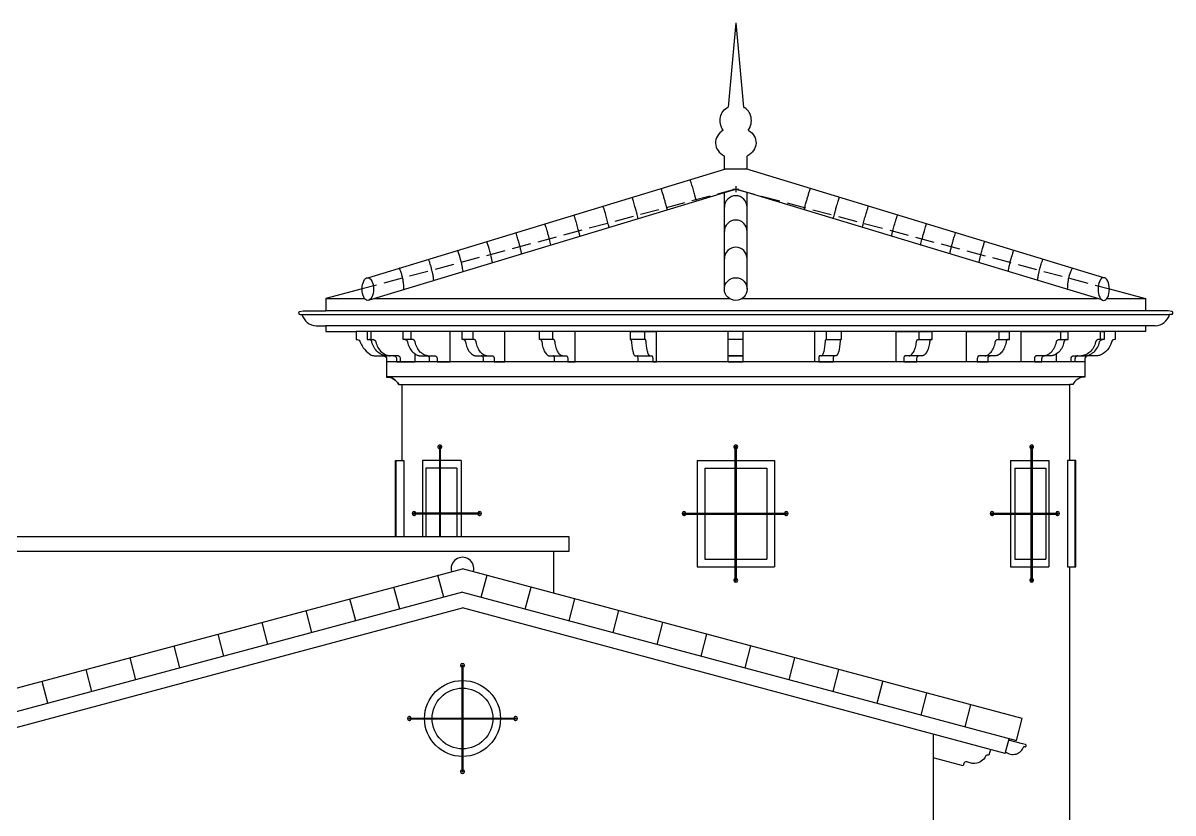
# Model space of a CAD drawing. Extents: x -34815 to 81416, y -425322 to 67478.
# Drawn here: x 28344 to 35919, y -290968 to -285763 of the extents above; entities that cross this region are included whole.
import ezdxf

# ---------------------------------------------------------------- set-up
doc = ezdxf.new("R2010")
doc.units = 0
doc.header["$LTSCALE"] = 1000
doc.header["$MEASUREMENT"] = 0
doc.linetypes.add('DASH', pattern=[0.35, 0.25, -0.1])
doc.layers.add('STAIR', color=4, linetype='Continuous')
doc.layers.add('WINDOW', color=4, linetype='Continuous')
doc.layers.add('WALL', color=2, linetype='Continuous', lineweight=25)

# ---------------------------------------------------------------- blocks, each defined once
blk = doc.blocks.new('dg')
for p, q in [((217265, 41201.9), (217173, 41226.6)), ((217283.2, 41197), (217265, 41201.9)), ((217279.3, 41182.5), (217272.8, 41184.3))]:
    blk.add_line(p, q)
for centre, radius, start, end in [((217201.4, 41207.3), 75, 229.32071, 342.13402), ((217281.3, 41189.8), 7.5, 255, 75)]:
    blk.add_arc(centre, radius, start, end)
blk = doc.blocks.new('rwea')
for radius in [250, 200]:
    blk.add_circle((14714.8, -36743.4), radius)
at = {"layer": 'STAIR'}
for p, q in [((14711.6, -37093.4), (14711.6, -36393.4)), ((14718, -36393.4), (14718, -37093.4)), ((14364.8, -36740.2), (14711.6, -36740.2)), ((14364.8, -36746.6), (14711.6, -36746.6)), ((14718, -36740.2), (15064.8, -36740.2)), ((14718, -36746.6), (15064.8, -36746.6))]:
    blk.add_line(p, q, dxfattribs=at)
for centre, radius, start, end in [((14714.8, -36393.4), 12.8, 284.47751, 255.52249), ((14714.8, -36393.4), 3.2, 360, 180), ((14364.8, -36743.4), 12.8, 14.47751, 345.52249), ((15064.8, -36743.4), 12.8, 194.47751, 165.52249), ((14364.8, -36743.4), 3.2, 90, 270), ((15064.8, -36743.4), 3.2, 270, 90), ((14714.8, -37093.4), 12.8, 104.47751, 75.52249), ((14714.8, -37093.4), 3.2, 180, 360)]:
    blk.add_arc(centre, radius, start, end, dxfattribs=at)
blk = doc.blocks.new('ttre')
at = {"layer": 'STAIR'}
for p, q in [((5392.3, -11838.3), (5218.1, -11838.3)), ((5295.7, -11891.6), (5295.7, -11838.3)), ((5753.7, -11838.3), (5753.7, -11838.3)), ((5753.7, -11838.3), (5990.3, -11838.3)), ((5903.7, -11838.3), (5903.7, -11891.6)), ((5903.7, -11891.6), (5983.9, -11891.6)), ((5983.9, -11891.6), (5990.3, -11891.6)), ((5990.3, -11891.6), (5990.3, -11838.3)), ((6217.2, -11838.3), (6500.1, -11838.3)), ((6429.4, -11838.3), (6429.4, -11891.6)), ((6429.4, -11891.6), (6491, -11891.6)), ((6491, -11891.6), (6500.1, -11891.6)), ((6500.1, -11891.6), (6500.1, -11838.3)), ((6577.2, -11838.3), (6887, -11838.3)), ((6837, -11838.3), (6837, -11891.6)), ((6837, -11891.6), (6875.9, -11891.6)), ((6875.9, -11891.6), (6887, -11891.6)), ((6887, -11891.6), (6887, -11838.3)), ((7098.8, -11838.3), (7124.7, -11838.3))]:
    blk.add_line(p, q, dxfattribs=at)
for points in [[(5243.9, -12038.3), (5218.1, -12038.3), (5218.1, -11838.3)], [(5262, -11998.3), (5262.6, -11998.2), (5263.1, -11998.1), (5263.7, -11998), (5264.2, -11997.8), (5264.7, -11997.5), (5265.3, -11997.1), (5265.8, -11996.7), (5266.3, -11996.2), (5266.8, -11995.7), (5267.3, -11995), (5267.9, -11994.4), (5268.4, -11993.6), (5270.7, -11989.7), (5272.9, -11985), (5275, -11979.6), (5277.1, -11973.6), (5278.9, -11966.9), (5280.6, -11959.7), (5282.2, -11952), (5283.6, -11943.7), (5284.8, -11935.1), (5285.9, -11926.2), (5286.7, -11916.9), (5287.3, -11907.4), (5287.5, -11905.2), (5287.7, -11903.1), (5288, -11901.1), (5288.3, -11899.3), (5288.7, -11897.6), (5289.1, -11896), (5289.6, -11894.7), (5290.1, -11893.6), (5290.7, -11892.8), (5291.2, -11892.1), (5291.8, -11891.7), (5292.4, -11891.6), (5295.7, -11891.6), (5389, -11891.6), (5388.4, -11891.7), (5387.8, -11892.1), (5387.3, -11892.8), (5386.7, -11893.6), (5386.2, -11894.7), (5385.7, -11896), (5385.3, -11897.6), (5384.9, -11899.3), (5384.6, -11901.1), (5384.3, -11903.1), (5384.1, -11905.2), (5383.9, -11907.4), (5383.3, -11916.9), (5382.5, -11926.2), (5381.4, -11935.1), (5380.2, -11943.7), (5378.8, -11952), (5377.2, -11959.7), (5375.5, -11966.9), (5373.6, -11973.6), (5371.6, -11979.6), (5369.5, -11985), (5367.3, -11989.7), (5365, -11993.6), (5364.5, -11994.4), (5363.9, -11995), (5363.4, -11995.7), (5362.9, -11996.2), (5362.4, -11996.7), (5361.9, -11997.1), (5361.3, -11997.5), (5360.8, -11997.8), (5360.2, -11998), (5359.7, -11998.1), (5359.2, -11998.2), (5358.6, -11998.3), (5345.7, -11998.3), (5262, -11998.3), (5249.1, -11998.3), (5248.4, -11998.4), (5247.8, -11999), (5247.1, -11999.8), (5246.5, -12001), (5246, -12002.4), (5245.5, -12004.1), (5245, -12006.1), (5244.6, -12008.3), (5244.3, -12010.6), (5244.1, -12013.1), (5244, -12015.7), (5243.9, -12018.3), (5243.9, -12038.3), (5340.5, -12038.3), (5340.5, -12018.3), (5340.6, -12015.7), (5340.7, -12013.1), (5340.9, -12010.6), (5341.2, -12008.3), (5341.6, -12006.1), (5342, -12004.1), (5342.6, -12002.4), (5343.1, -12001), (5343.7, -11999.8), (5344.4, -11999), (5345, -11998.4), (5345.7, -11998.3)], [(5392.3, -11838.3), (5392.3, -11891.6), (5389, -11891.6)], [(5803.6, -12038.3), (5753.7, -12038.3), (5753.7, -11838.3)], [(5983.9, -11891.6), (5982.7, -11891.7), (5981.6, -11892.1), (5980.5, -11892.8), (5979.5, -11893.6), (5978.5, -11894.7), (5977.6, -11896), (5976.7, -11897.6), (5976, -11899.3), (5975.3, -11901.1), (5974.8, -11903.1), (5974.4, -11905.2), (5974.1, -11907.4), (5972.8, -11916.9), (5971.2, -11926.2), (5969.2, -11935.1), (5966.9, -11943.7), (5964.2, -11952), (5961.2, -11959.7), (5957.8, -11966.9), (5954.2, -11973.6), (5950.3, -11979.6), (5946.2, -11985), (5941.9, -11989.7), (5937.4, -11993.6), (5936.5, -11994.4), (5935.5, -11995), (5934.5, -11995.7), (5933.5, -11996.2), (5932.5, -11996.7), (5931.4, -11997.1), (5930.4, -11997.5), (5929.4, -11997.8), (5928.3, -11998), (5927.3, -11998.1), (5926.3, -11998.2), (5925.2, -11998.3), (5900.3, -11998.3), (5838.6, -11998.3), (5813.6, -11998.3), (5812.3, -11998.4), (5811.1, -11999), (5809.8, -11999.8), (5808.6, -12001), (5807.6, -12002.4), (5806.6, -12004.1), (5805.7, -12006.1), (5805, -12008.3), (5804.4, -12010.6), (5804, -12013.1), (5803.7, -12015.7), (5803.6, -12018.3), (5803.6, -12038.3), (5890.3, -12038.3), (5890.3, -12018.3), (5890.3, -12015.7), (5890.6, -12013.1), (5891, -12010.6), (5891.6, -12008.3), (5892.3, -12006.1), (5893.2, -12004.1), (5894.2, -12002.4), (5895.3, -12001), (5896.4, -11999.8), (5897.7, -11999), (5898.9, -11998.4), (5900.3, -11998.3)], [(5838.6, -11998.3), (5839.7, -11998.2), (5840.7, -11998.1), (5841.7, -11998), (5842.8, -11997.8), (5843.8, -11997.5), (5844.8, -11997.1), (5845.9, -11996.7), (5846.9, -11996.2), (5847.9, -11995.7), (5848.9, -11995), (5849.9, -11994.4), (5850.8, -11993.6), (5855.3, -11989.7), (5859.6, -11985), (5863.7, -11979.6), (5867.6, -11973.6), (5871.2, -11966.9), (5874.6, -11959.7), (5877.6, -11952), (5880.3, -11943.7), (5882.6, -11935.1), (5884.6, -11926.2), (5886.2, -11916.9), (5887.5, -11907.4), (5887.8, -11905.2), (5888.2, -11903.1), (5888.7, -11901.1), (5889.4, -11899.3), (5890.1, -11897.6), (5891, -11896), (5891.9, -11894.7), (5892.9, -11893.6), (5893.9, -11892.8), (5895, -11892.1), (5896.1, -11891.7), (5897.3, -11891.6), (5903.7, -11891.6)], [(6287.9, -12038.3), (6217.2, -12038.3), (6217.2, -11838.3)], [(6491, -11891.6), (6489.4, -11891.7), (6487.9, -11892.1), (6486.3, -11892.8), (6484.8, -11893.6), (6483.4, -11894.7), (6482.1, -11896), (6481, -11897.6), (6479.9, -11899.3), (6479, -11901.1), (6478.2, -11903.1), (6477.6, -11905.2), (6477.2, -11907.4), (6475.5, -11916.9), (6473.2, -11926.2), (6470.4, -11935.1), (6467, -11943.7), (6463.2, -11952), (6458.9, -11959.7), (6454.2, -11966.9), (6449.1, -11973.6), (6443.6, -11979.6), (6437.8, -11985), (6431.7, -11989.7), (6425.4, -11993.6), (6424, -11994.4), (6422.6, -11995), (6421.2, -11995.7), (6419.8, -11996.2), (6418.3, -11996.7), (6416.9, -11997.1), (6415.4, -11997.5), (6414, -11997.8), (6412.5, -11998), (6411, -11998.1), (6409.6, -11998.2), (6408.1, -11998.3), (6372.8, -11998.3), (6337.4, -11998.3), (6302.1, -11998.3), (6300.2, -11998.4), (6298.4, -11999), (6296.7, -11999.8), (6295, -12001), (6293.5, -12002.4), (6292.1, -12004.1), (6290.9, -12006.1), (6289.8, -12008.3), (6289, -12010.6), (6288.4, -12013.1), (6288.1, -12015.7), (6287.9, -12018.3), (6287.9, -12038.3), (6358.6, -12038.3), (6358.6, -12018.3), (6358.8, -12015.7), (6359.1, -12013.1), (6359.7, -12010.6), (6360.5, -12008.3), (6361.6, -12006.1), (6362.8, -12004.1), (6364.2, -12002.4), (6365.7, -12001), (6367.4, -11999.8), (6369.1, -11999), (6370.9, -11998.4), (6372.8, -11998.3)], [(6337.4, -11998.3), (6338.9, -11998.2), (6340.3, -11998.1), (6341.8, -11998), (6343.3, -11997.8), (6344.7, -11997.5), (6346.2, -11997.1), (6347.6, -11996.7), (6349.1, -11996.2), (6350.5, -11995.7), (6351.9, -11995), (6353.3, -11994.4), (6354.7, -11993.6), (6361, -11989.7), (6367.1, -11985), (6372.9, -11979.6), (6378.4, -11973.6), (6383.5, -11966.9), (6388.2, -11959.7), (6392.5, -11952), (6396.3, -11943.7), (6399.6, -11935.1), (6402.5, -11926.2), (6404.7, -11916.9), (6406.5, -11907.4), (6406.9, -11905.2), (6407.5, -11903.1), (6408.3, -11901.1), (6409.2, -11899.3), (6410.2, -11897.6), (6411.4, -11896), (6412.7, -11894.7), (6414.1, -11893.6), (6415.6, -11892.8), (6417.1, -11892.1), (6418.7, -11891.7), (6420.3, -11891.6), (6429.4, -11891.6)], [(6663.8, -12038.3), (6577.2, -12038.3), (6577.2, -11838.3)], [(6875.9, -11891.6), (6874, -11891.7), (6872, -11892.1), (6870.2, -11892.8), (6868.4, -11893.6), (6866.6, -11894.7), (6865.1, -11896), (6863.6, -11897.6), (6862.3, -11899.3), (6861.2, -11901.1), (6860.3, -11903.1), (6859.5, -11905.2), (6859, -11907.4), (6856.9, -11916.9), (6854.1, -11926.2), (6850.6, -11935.1), (6846.5, -11943.7), (6841.9, -11952), (6836.6, -11959.7), (6830.9, -11966.9), (6824.6, -11973.6), (6817.9, -11979.6), (6810.8, -11985), (6809.1, -11986.1), (6803.3, -11989.7), (6795.5, -11993.6), (6793.8, -11994.4), (6792.1, -11995), (6790.4, -11995.7), (6788.7, -11996.2), (6786.9, -11996.7), (6785.1, -11997.1), (6783.4, -11997.5), (6781.6, -11997.8), (6779.8, -11998), (6776.2, -11998.2), (6774.4, -11998.3), (6731.1, -11998.3), (6724.4, -11998.3), (6681.1, -11998.3), (6678.9, -11998.4), (6676.6, -11999), (6674.5, -11999.8), (6672.5, -12001), (6670.6, -12002.4), (6668.9, -12004.1), (6667.4, -12006.1), (6666.1, -12008.3), (6665.1, -12010.6), (6664.4, -12013.1), (6664, -12015.7), (6663.8, -12018.3), (6663.8, -12038.3), (6713.8, -12038.3), (6713.8, -12018.3), (6714, -12015.7), (6714.4, -12013.1), (6715.1, -12010.6), (6716.1, -12008.3), (6717.4, -12006.1), (6718.9, -12004.1), (6720.6, -12002.4), (6722.5, -12001), (6724.5, -11999.8), (6726.6, -11999), (6728.9, -11998.4), (6731.1, -11998.3)], [(6724.4, -11998.3), (6726.2, -11998.2), (6728, -11998.1), (6729.8, -11998), (6731.6, -11997.8), (6733.4, -11997.5), (6735.1, -11997.1), (6736.9, -11996.7), (6738.7, -11996.2), (6740.4, -11995.7), (6742.1, -11995), (6743.8, -11994.4), (6745.5, -11993.6), (6753.3, -11989.7), (6760.8, -11985), (6767.9, -11979.6), (6774.6, -11973.6), (6780.9, -11966.9), (6786.6, -11959.7), (6791.9, -11952), (6796.5, -11943.7), (6800.6, -11935.1), (6804.1, -11926.2), (6806.9, -11916.9), (6809, -11907.4), (6809.5, -11905.2), (6810.3, -11903.1), (6811.2, -11901.1), (6812.3, -11899.3), (6813.6, -11897.6), (6815.1, -11896), (6816.6, -11894.7), (6818.4, -11893.6), (6820.2, -11892.8), (6822, -11892.1), (6824, -11891.7), (6825.9, -11891.6), (6837, -11891.6)], [(7124.7, -11838.3), (7124.7, -11891.6), (7112.3, -11891.6), (7098.8, -11891.6), (7086.5, -11891.6), (7084.3, -11891.7), (7082.1, -11892.1), (7080, -11892.8), (7078, -11893.6), (7076.1, -11894.7), (7074.3, -11896), (7072.7, -11897.6), (7071.3, -11899.3), (7070, -11901.1), (7069, -11903.1), (7068.2, -11905.2), (7067.6, -11907.4), (7065.2, -11916.9), (7062.1, -11926.2), (7058.2, -11935.1), (7053.7, -11943.7), (7048.5, -11952), (7042.6, -11959.7), (7036.2, -11966.9), (7029.2, -11973.6), (7021.7, -11979.6), (7013.8, -11985), (7005.5, -11989.7), (6996.8, -11993.6), (6994.9, -11994.4), (6993, -11995), (6991.1, -11995.7), (6989.1, -11996.2), (6987.2, -11996.7), (6985.2, -11997.1), (6983.2, -11997.5), (6981.2, -11997.8), (6979.2, -11998), (6977.2, -11998.1), (6975.2, -11998.2), (6973.2, -11998.3), (6999.1, -11998.3), (7001.1, -11998.2), (7003.1, -11998.1), (7005.1, -11998), (7007.1, -11997.8), (7009.1, -11997.5), (7011.1, -11997.1), (7013, -11996.7), (7015, -11996.2), (7017, -11995.7), (7018.9, -11995), (7020.8, -11994.4), (7022.7, -11993.6), (7031.3, -11989.7), (7039.7, -11985), (7047.6, -11979.6), (7055.1, -11973.6), (7062.1, -11966.9), (7068.5, -11959.7), (7074.3, -11952), (7079.6, -11943.7), (7084.1, -11935.1), (7088, -11926.2), (7091.1, -11916.9), (7093.5, -11907.4), (7094, -11905.2), (7094.9, -11903.1), (7095.9, -11901.1), (7097.2, -11899.3), (7098.6, -11897.6), (7100.2, -11896), (7102, -11894.7), (7103.9, -11893.6), (7105.9, -11892.8), (7108, -11892.1), (7110.2, -11891.7), (7112.3, -11891.6)], [(7098.8, -11891.6), (7098.8, -11838.3)], [(6905.6, -12038.3), (6905.6, -12018.3), (6905.8, -12015.7), (6906.3, -12013.1), (6907.1, -12010.6), (6908.2, -12008.3), (6909.6, -12006.1), (6911.3, -12004.1), (6913.2, -12002.4), (6915.3, -12001), (6917.6, -11999.8), (6920, -11999), (6922.4, -11998.4), (6925, -11998.3), (6950.8, -11998.3), (6948.3, -11998.4), (6945.8, -11999), (6943.4, -11999.8), (6941.2, -12001), (6939.1, -12002.4), (6937.2, -12004.1), (6935.5, -12006.1), (6934.1, -12008.3), (6933, -12010.6), (6932.2, -12013.1), (6931.7, -12015.7), (6931.5, -12018.3), (6931.5, -12038.3), (6905.6, -12038.3), (6897, -12038.3), (6809.1, -12038.3), (6809.1, -11986.1)], [(6950.8, -11998.3), (6973.2, -11998.3)]]:
    blk.add_lwpolyline(points, dxfattribs=at)
blk = doc.blocks.new('fdsare')
for p, q in [((39681.4, -132383), (39631.4, -132936.8)), ((39681.4, -132383), (39731.5, -132936.8)), ((39606.4, -133342.9), (39606.4, -133259.6)), ((39756.4, -133342.9), (39756.4, -133259.6))]:
    blk.add_line(p, q)
at = {"extrusion": (0, 0, -1)}
for centre, major_axis, ratio, start_param, end_param in [((39681.2, -133033), (-62.9, 88.5), 0.920901, -1.555168, 0.151357), ((39681.6, -133172.9), (133.4, 2.6), 0.789995, -0.887392, 0.990658)]:
    blk.add_ellipse(centre, major_axis=major_axis, ratio=ratio, start_param=start_param, end_param=end_param, dxfattribs=at)
for centre, major_axis, ratio, start_param, end_param in [((39681.7, -133033), (62.9, 88.5), 0.920901, -1.555168, 0.151357), ((39681.3, -133172.9), (-133.4, 2.6), 0.789995, -0.887392, 0.990658)]:
    blk.add_ellipse(centre, major_axis=major_axis, ratio=ratio, start_param=start_param, end_param=end_param)
blk = doc.blocks.new('dfsg')
blk.add_line((39606.4, -134891.5), (39756.4, -134891.5))
blk.add_blockref('fdsare', (0, -1548.7))
blk = doc.blocks.new('YGRDT')
at = {"layer": 'STAIR'}
for p, q in [((-45578.6, -29823.5), (-45578.6, -29623.5)), ((-45578.6, -29623.5), (-45478.6, -29623.5)), ((-45578.6, -29676.8), (-45478.6, -29676.8)), ((-45478.6, -29823.5), (-45478.6, -29623.5)), ((-45578.6, -29783.5), (-45478.6, -29783.5)), ((-45478.6, -29823.5), (-45578.6, -29823.5))]:
    blk.add_line(p, q, dxfattribs=at)
for points in [[(-45578.6, -29676.8), (-45578.6, -29623.5)], [(-45578.6, -29676.8), (-45578.6, -29623.5)], [(-45478.6, -29783.5), (-45578.6, -29783.5)], [(-45478.6, -29783.5), (-45578.6, -29783.5)], [(-45478.6, -29783.5), (-45578.6, -29783.5)]]:
    blk.add_lwpolyline(points, dxfattribs=at)

msp = doc.modelspace()

# ---------------------------------------------------------------- linework, layer by layer
for p, q in [((30614.8, -287440.9), (32972.9, -286722.8)), ((35462.5, -287440.9), (33104.3, -286722.8)), ((30625.9, -287587.5), (32963.8, -286880.6)), ((32963.8, -287515.9), (32963.8, -286880.6)), ((35451.4, -287587.5), (33113.8, -286880.7)), ((33113.8, -287515.9), (33113.8, -286880.7)), ((30577.4, -287514.3), (30338.7, -287578)), ((35499.9, -287514.3), (35738.7, -287578)), ((30338.7, -287578), (30593.8, -287578)), ((30657.5, -287578), (32996.8, -287578)), ((33080.9, -287578), (35419.9, -287578)), ((35483.5, -287578), (35738.7, -287578)), ((30165.9, -287664), (30190.2, -287658.4)), ((30168.5, -287683.6), (30180.6, -287683.6)), ((30190.2, -287658.4), (30338.7, -287658.4)), ((35887.1, -287658.4), (35738.7, -287658.4)), ((35911.4, -287664), (35887.1, -287658.4)), ((35908.9, -287683.6), (35896.7, -287683.6)), ((30274.9, -287758.3), (30338.7, -287758.3)), ((35802.4, -287758.3), (35738.7, -287758.3)), ((35538.7, -287795.2), (30538.7, -287795.2)), ((30738.7, -287995.2), (30738.7, -288095)), ((35338.7, -287995.2), (30738.7, -287995.2)), ((35338.7, -288095), (30738.7, -288095)), ((30838.7, -288145.2), (30838.7, -288645)), ((30838.7, -288145.2), (35238.7, -288145.2)), ((35238.7, -288645), (35238.7, -288145.2)), ((30975.7, -288645), (30975.7, -289145)), ((31229.8, -288645), (30975.7, -288645)), ((31229.8, -288645), (31229.8, -289145)), ((32784.8, -288645), (32784.8, -289345)), ((32784.8, -288645), (33292.9, -288645)), ((33292.9, -288645), (33292.9, -289345)), ((34848, -288645), (34848, -289345)), ((34848, -288645), (35102, -288645)), ((35102, -288645), (35102, -289345)), ((30996.2, -288695), (30996.2, -289145)), ((31200.5, -288695), (30996.2, -288695)), ((31200.5, -288695), (31200.5, -289145)), ((32834.6, -288695), (33243.1, -288695)), ((32834.6, -288695), (32834.6, -289295)), ((33243.1, -288695), (33243.1, -289295)), ((34877.2, -288695), (34877.2, -289295)), ((34877.2, -288695), (35081.5, -288695)), ((35081.5, -288695), (35081.5, -289295)), ((31838.7, -289245), (31838.7, -289518.9)), ((32784.8, -289345), (33292.9, -289345)), ((32834.6, -289295), (33243.1, -289295)), ((34848, -289345), (35102, -289345)), ((34877.2, -289295), (35081.5, -289295)), ((35238.7, -291145), (35238.7, -289345)), ((31116.1, -289546.3), (31077.2, -289401.4)), ((31361.4, -289546.3), (31400.2, -289401.4)), ((30826.3, -289623.9), (30787.5, -289479)), ((31651.2, -289623.9), (31690, -289479)), ((30536.5, -289701.5), (30497.7, -289556.7)), ((31940.9, -289701.5), (31979.8, -289556.7)), ((30246.7, -289779.2), (30207.9, -289634.3)), ((32230.7, -289779.2), (32269.5, -289634.3)), ((29956.9, -289856.8), (29918.1, -289711.9)), ((32520.5, -289856.8), (32559.3, -289711.9)), ((29667.2, -289934.5), (29628.3, -289789.6)), ((32810.3, -289934.5), (32849.1, -289789.6)), ((29377.4, -290012.1), (29338.6, -289867.2)), ((33100.1, -290012.1), (33138.9, -289867.2)), ((29087.6, -290089.8), (29048.8, -289944.9)), ((33389.8, -290089.8), (33428.7, -289944.9)), ((28797.8, -290167.4), (28759, -290022.5)), ((33679.6, -290167.4), (33718.4, -290022.5)), ((28508.1, -290245.1), (28469.2, -290100.2)), ((33969.4, -290245.1), (34008.2, -290100.2)), ((34259.2, -290322.7), (34298, -290177.8)), ((34548.9, -290400.4), (34587.8, -290255.5))]:
    msp.add_line(p, q)
for points in [[(30338.7, -287578), (30338.7, -287658.4)], [(35738.7, -287578), (35738.7, -287658.4)]]:
    msp.add_lwpolyline(points)
for points in [[(30338.7, -287758.3), (30338.7, -287795.2), (30538.7, -287795.2), (30538.7, -287849), (30544.8, -287849, -0.353065), (30564.3, -287864.7, 0.153094), (30637.6, -287951, 0.094114), (30662.1, -287955.6), (30718.7, -287955.6, -0.414214), (30738.7, -287975.6), (30738.7, -288095.2, -0.284392), (30818.7, -288145.2), (30838.7, -288145.2)], [(35738.7, -287758.3), (35738.7, -287795.2), (35538.7, -287795.2), (35538.7, -287849), (35532.5, -287849, 0.353065), (35513, -287864.7, -0.250624), (35439.7, -287951, -0.094114), (35415.3, -287955.6), (35358.7, -287955.6, 0.414214), (35338.7, -287975.6), (35338.7, -288095.2, 0.284392), (35258.7, -288145.2), (35238.7, -288145.2)], [(34716.3, -290548.7), (34706, -290587.4), (34701.6, -290586.2, 0.353065), (34684.4, -290593.8, -0.250624), (34614.6, -290642.2, -0.094114), (34596, -290640.8), (34559.8, -290631.2, 0.414214), (34541.4, -290641.8), (34537.6, -290656.3), (34338.7, -290603.3)]]:
    msp.add_lwpolyline(points, format="xyb")
msp.add_lwpolyline([(27438.7, -289145), (31938.7, -289145), (31938.7, -289245), (27438.7, -289245)], close=True)
msp.add_circle((33038.8, -287515.9), 75)
for centre, radius, start, end in [((33038.8, -286975.9), 75, 0, 180), ((33038.8, -287135.9), 75, 0, 180), ((33038.8, -287315.9), 75, 0, 180), ((30168.5, -287673.6), 10, 105, 270.00456), ((30283.3, -287650.9), 107.7, 197.68963, 265.5622), ((35794.1, -287650.9), 107.7, 274.4378, 342.31037), ((35908.9, -287673.6), 10, 269.99544, 75), ((30737.2, -288186.5), 91.5, 26.9559, 89.03333), ((31238.7, -289358.1), 75, 345, 195)]:
    msp.add_arc(centre, radius, start, end)
msp.add_ellipse((30614.8, -287515.9), major_axis=(0, -75), ratio=0.5)
at = {"extrusion": (0, 0, -1)}
msp.add_ellipse((35462.5, -287515.9), major_axis=(0, -75), ratio=0.5, dxfattribs=at)
for points, knots in [([(32587.9, -286994.3), (32585.5, -286984.7), (32583, -286975.2), (32579, -286960), (32577.5, -286954.5), (32574.9, -286945), (32573.8, -286941), (32571.5, -286933), (32570.4, -286929), (32566.9, -286916.9), (32564.5, -286908.8), (32559.6, -286892.4), (32557.1, -286884.2), (32552, -286868.2), (32549.5, -286860.3), (32546.9, -286852.5)], [5.1784521, 5.1784521, 5.1784521, 5.1784521, 5.2020461, 5.2020461, 5.215552, 5.215552, 5.2252852, 5.2252852, 5.2350185, 5.2350185, 5.254485, 5.254485, 5.2739515, 5.2739515, 5.2921319, 5.2921319, 5.2921319, 5.2921319]), ([(32779.6, -286936.3), (32778.2, -286931.1), (32776.8, -286925.8), (32773.4, -286912.8), (32771.3, -286905.1), (32767.8, -286892), (32766.3, -286886.7), (32761.6, -286870.2), (32758.3, -286858.9), (32751.5, -286836.1), (32748, -286824.6), (32742.4, -286806.8), (32740.4, -286800.5), (32738.3, -286794.2)], [5.1853401, 5.1853401, 5.1853401, 5.1853401, 5.197231, 5.197231, 5.2145008, 5.2145008, 5.2263666, 5.2263666, 5.2511986, 5.2511986, 5.2760307, 5.2760307, 5.2893417, 5.2893417, 5.2893417, 5.2893417]), ([(33489.4, -286994.3), (33491.8, -286984.7), (33494.3, -286975.2), (33498.3, -286960), (33499.8, -286954.5), (33502.4, -286945), (33503.5, -286941), (33505.8, -286933), (33506.9, -286929), (33510.4, -286916.9), (33512.8, -286908.8), (33517.7, -286892.4), (33520.2, -286884.2), (33525.3, -286868.2), (33527.8, -286860.3), (33530.4, -286852.5)], [5.1784521, 5.1784521, 5.1784521, 5.1784521, 5.2020461, 5.2020461, 5.215552, 5.215552, 5.2252852, 5.2252852, 5.2350185, 5.2350185, 5.254485, 5.254485, 5.2739515, 5.2739515, 5.2921319, 5.2921319, 5.2921319, 5.2921319]), ([(32396.3, -287052.2), (32393.1, -287039.6), (32389.8, -287026.8), (32385, -287008.8), (32383.6, -287003.8), (32379.7, -286989.5), (32377.1, -286980.3), (32372.7, -286965.5), (32371.1, -286959.9), (32367.7, -286948.8), (32366, -286943.2), (32361.4, -286928.7), (32358.5, -286919.8), (32355.6, -286910.8)], [5.1700914, 5.1700914, 5.1700914, 5.1700914, 5.204884, 5.204884, 5.2185822, 5.2185822, 5.2433279, 5.2433279, 5.2578993, 5.2578993, 5.2724707, 5.2724707, 5.2955002, 5.2955002, 5.2955002, 5.2955002]), ([(33681.1, -287052.2), (33684.2, -287039.6), (33687.5, -287026.8), (33692.3, -287008.8), (33693.7, -287003.8), (33697.6, -286989.5), (33700.3, -286980.3), (33704.6, -286965.5), (33706.2, -286959.9), (33709.6, -286948.8), (33711.3, -286943.2), (33715.9, -286928.7), (33718.8, -286919.8), (33721.7, -286910.8)], [5.1700914, 5.1700914, 5.1700914, 5.1700914, 5.204884, 5.204884, 5.2185822, 5.2185822, 5.2433279, 5.2433279, 5.2578993, 5.2578993, 5.2724707, 5.2724707, 5.2955002, 5.2955002, 5.2955002, 5.2955002]), ([(32204.5, -287110.2), (32202.7, -287102.8), (32200.9, -287095.3), (32196.1, -287076.5), (32193.1, -287065.1), (32186.7, -287042.1), (32183.4, -287030.6), (32177.1, -287009.3), (32174.1, -286999.6), (32168.8, -286982.9), (32166.5, -286976), (32164.2, -286969.1)], [5.1597204, 5.1597204, 5.1597204, 5.1597204, 5.1825616, 5.1825616, 5.2171012, 5.2171012, 5.2516409, 5.2516409, 5.2798271, 5.2798271, 5.2996487, 5.2996487, 5.2996487, 5.2996487]), ([(33872.8, -287110.2), (33874.6, -287102.8), (33876.4, -287095.3), (33881.2, -287076.5), (33884.2, -287065.1), (33890.6, -287042.1), (33893.9, -287030.6), (33900.3, -287009.3), (33903.2, -286999.6), (33908.5, -286982.9), (33910.8, -286976), (33913.1, -286969.1)], [5.1597204, 5.1597204, 5.1597204, 5.1597204, 5.1825616, 5.1825616, 5.2171012, 5.2171012, 5.2516409, 5.2516409, 5.2798271, 5.2798271, 5.2996487, 5.2996487, 5.2996487, 5.2996487]), ([(31820.8, -287226.2), (31820.7, -287225.7), (31820.6, -287225.2), (31819.1, -287218.7), (31817.7, -287212.7), (31814.9, -287200.7), (31813.4, -287194.7), (31810.3, -287182.5), (31808.8, -287176.4), (31806, -287166), (31804.8, -287161.8), (31802.5, -287153.3), (31801.2, -287149), (31798.8, -287140.4), (31797.5, -287136.1), (31794.5, -287126.2), (31792.8, -287120.6), (31789.3, -287109.4), (31787.5, -287103.9), (31784.2, -287094.1), (31782.8, -287089.9), (31781.4, -287085.6)], [5.1291388, 5.1291388, 5.1291388, 5.1291388, 5.1312985, 5.1312985, 5.1554552, 5.1554552, 5.1796119, 5.1796119, 5.2037686, 5.2037686, 5.2204656, 5.2204656, 5.2371627, 5.2371627, 5.2538597, 5.2538597, 5.2752011, 5.2752011, 5.2960562, 5.2960562, 5.3117085, 5.3117085, 5.3117085, 5.3117085]), ([(32012.7, -287168.2), (32011, -287161), (32009.3, -287153.7), (32005.6, -287138.7), (32003.6, -287130.9), (32000, -287117.2), (31998.3, -287111.2), (31995, -287099.1), (31993.3, -287093), (31989.7, -287080.8), (31987.9, -287074.7), (31984.1, -287062.3), (31982.2, -287056.1), (31978.1, -287043.5), (31976.1, -287037.2), (31973.6, -287029.6), (31973.2, -287028.5), (31972.8, -287027.3)], [5.146517, 5.146517, 5.146517, 5.146517, 5.1718931, 5.1718931, 5.1985052, 5.1985052, 5.2190424, 5.2190424, 5.2395796, 5.2395796, 5.2601168, 5.2601168, 5.280654, 5.280654, 5.3011911, 5.3011911, 5.3048864, 5.3048864, 5.3048864, 5.3048864]), ([(34064.6, -287168.2), (34066.3, -287161), (34068, -287153.7), (34071.7, -287138.7), (34073.7, -287130.9), (34077.3, -287117.2), (34079, -287111.2), (34082.3, -287099.1), (34084, -287093), (34087.6, -287080.8), (34089.4, -287074.7), (34093.2, -287062.3), (34095.2, -287056.1), (34099.2, -287043.5), (34101.2, -287037.2), (34103.7, -287029.6), (34104.1, -287028.5), (34104.5, -287027.3)], [5.146517, 5.146517, 5.146517, 5.146517, 5.1718931, 5.1718931, 5.1985052, 5.1985052, 5.2190424, 5.2190424, 5.2395796, 5.2395796, 5.2601168, 5.2601168, 5.280654, 5.280654, 5.3011911, 5.3011911, 5.3048864, 5.3048864, 5.3048864, 5.3048864]), ([(34256.5, -287226.2), (34256.6, -287225.7), (34256.7, -287225.2), (34258.2, -287218.7), (34259.6, -287212.7), (34262.4, -287200.7), (34263.9, -287194.7), (34267, -287182.5), (34268.6, -287176.4), (34271.3, -287166), (34272.5, -287161.8), (34274.9, -287153.3), (34276.1, -287149), (34278.6, -287140.4), (34279.8, -287136.1), (34282.8, -287126.2), (34284.5, -287120.6), (34288, -287109.4), (34289.8, -287103.9), (34293.1, -287094.1), (34294.5, -287089.9), (34295.9, -287085.6)], [5.1291388, 5.1291388, 5.1291388, 5.1291388, 5.1312985, 5.1312985, 5.1554552, 5.1554552, 5.1796119, 5.1796119, 5.2037686, 5.2037686, 5.2204656, 5.2204656, 5.2371627, 5.2371627, 5.2538597, 5.2538597, 5.2752011, 5.2752011, 5.2960562, 5.2960562, 5.3117085, 5.3117085, 5.3117085, 5.3117085]), ([(31628.7, -287284.3), (31628.5, -287283.4), (31628.3, -287282.4), (31627.3, -287277.7), (31626.5, -287273.9), (31624.8, -287266.3), (31624, -287262.5), (31622.2, -287254.9), (31621.3, -287251), (31618.5, -287239.8), (31616.7, -287232.3), (31613.8, -287221.4), (31612.9, -287218), (31611, -287211.2), (31610, -287207.8), (31608.1, -287200.9), (31607.1, -287197.5), (31604.6, -287189), (31603, -287184), (31599.9, -287173.9), (31598.3, -287168.7), (31594.6, -287157.6), (31592.6, -287151.6), (31590.3, -287145.1), (31590.1, -287144.5), (31589.9, -287143.9)], [5.1052159, 5.1052159, 5.1052159, 5.1052159, 5.1098453, 5.1098453, 5.1280412, 5.1280412, 5.1462371, 5.1462371, 5.164433, 5.164433, 5.1994042, 5.1994042, 5.215127, 5.215127, 5.2309383, 5.2309383, 5.2467495, 5.2467495, 5.2694713, 5.2694713, 5.292193, 5.292193, 5.318541, 5.318541, 5.320965, 5.320965, 5.320965, 5.320965]), ([(34448.6, -287284.3), (34448.8, -287283.4), (34449, -287282.4), (34450, -287277.7), (34450.8, -287273.9), (34452.5, -287266.3), (34453.3, -287262.5), (34455.1, -287254.9), (34456, -287251), (34458.8, -287239.8), (34460.7, -287232.3), (34463.5, -287221.4), (34464.4, -287218), (34466.3, -287211.2), (34467.3, -287207.8), (34469.2, -287200.9), (34470.2, -287197.5), (34472.7, -287189), (34474.3, -287184), (34477.4, -287173.9), (34479.1, -287168.7), (34482.7, -287157.6), (34484.7, -287151.6), (34487, -287145.1), (34487.2, -287144.5), (34487.4, -287143.9)], [5.1052159, 5.1052159, 5.1052159, 5.1052159, 5.1098453, 5.1098453, 5.1280412, 5.1280412, 5.1462371, 5.1462371, 5.164433, 5.164433, 5.1994042, 5.1994042, 5.215127, 5.215127, 5.2309383, 5.2309383, 5.2467495, 5.2467495, 5.2694713, 5.2694713, 5.292193, 5.292193, 5.318541, 5.318541, 5.320965, 5.320965, 5.320965, 5.320965]), ([(31436.3, -287342.5), (31436.2, -287341.6), (31436, -287340.7), (31435.2, -287336.5), (31434.5, -287333.1), (31433.1, -287326.3), (31432.4, -287322.8), (31431, -287316), (31430.2, -287312.5), (31428.6, -287305.6), (31427.8, -287302.1), (31425.7, -287293.1), (31424.3, -287287.6), (31421.5, -287276.5), (31420, -287270.9), (31416.9, -287259.7), (31415.3, -287254.1), (31411, -287239.8), (31408.2, -287231.1), (31403.1, -287215.6), (31400.8, -287209), (31398.4, -287202.3)], [5.0703654, 5.0703654, 5.0703654, 5.0703654, 5.0755765, 5.0755765, 5.0957836, 5.0957836, 5.1159907, 5.1159907, 5.1361979, 5.1361979, 5.156405, 5.156405, 5.1879553, 5.1879553, 5.2195056, 5.2195056, 5.2510559, 5.2510559, 5.2986997, 5.2986997, 5.3342521, 5.3342521, 5.3342521, 5.3342521]), ([(34641, -287342.5), (34641.1, -287341.6), (34641.3, -287340.7), (34642.1, -287336.5), (34642.8, -287333.1), (34644.2, -287326.3), (34644.9, -287322.8), (34646.3, -287316), (34647.1, -287312.5), (34648.7, -287305.6), (34649.5, -287302.1), (34651.6, -287293.1), (34653, -287287.6), (34655.8, -287276.5), (34657.3, -287270.9), (34660.4, -287259.7), (34662, -287254.1), (34666.3, -287239.8), (34669.1, -287231.1), (34674.2, -287215.6), (34676.5, -287209), (34678.9, -287202.3)], [5.0703654, 5.0703654, 5.0703654, 5.0703654, 5.0755765, 5.0755765, 5.0957836, 5.0957836, 5.1159907, 5.1159907, 5.1361979, 5.1361979, 5.156405, 5.156405, 5.1879553, 5.1879553, 5.2195056, 5.2195056, 5.2510559, 5.2510559, 5.2986997, 5.2986997, 5.3342521, 5.3342521, 5.3342521, 5.3342521]), ([(31049.4, -287459.5), (31049.4, -287458.9), (31049.3, -287458.3), (31048.8, -287453.3), (31048.3, -287448.9), (31047.1, -287440.2), (31046.5, -287435.7), (31045.1, -287426.8), (31044.3, -287422.3), (31042.9, -287414.7), (31042.3, -287411.7), (31041.1, -287405.8), (31040.5, -287402.8), (31038.5, -287393.7), (31037, -287387.6), (31034.7, -287378.3), (31033.8, -287375.3), (31032.3, -287369.9), (31031.7, -287367.5), (31030.3, -287362.8), (31029.6, -287360.5), (31027.4, -287353.4), (31025.8, -287348.6), (31023.1, -287340.7), (31022, -287337.6), (31019.7, -287331.3), (31018.5, -287328.1), (31016.5, -287322.9), (31015.7, -287321), (31014.9, -287319)], [4.91658, 4.91658, 4.91658, 4.91658, 4.9229528, 4.9229528, 4.9699285, 4.9699285, 5.0169042, 5.0169042, 5.0646035, 5.0646035, 5.0957629, 5.0957629, 5.1269222, 5.1269222, 5.189241, 5.189241, 5.2201925, 5.2201925, 5.2434974, 5.2434974, 5.2668024, 5.2668024, 5.3134123, 5.3134123, 5.3431776, 5.3431776, 5.3735713, 5.3735713, 5.3916199, 5.3916199, 5.3916199, 5.3916199]), ([(31243.4, -287400.8), (31243.3, -287399.6), (31243.1, -287398.5), (31241.9, -287391.5), (31240.9, -287385.7), (31239.3, -287376.8), (31238.7, -287373.7), (31237.6, -287368.2), (31237.1, -287365.8), (31236.1, -287361.1), (31235.6, -287358.7), (31234.5, -287354), (31234, -287351.6), (31232.3, -287344.4), (31231.2, -287339.5), (31228.9, -287330.5), (31227.8, -287326.3), (31225.7, -287318.9), (31224.9, -287315.7), (31223.4, -287310.5), (31222.8, -287308.5), (31221.6, -287304.6), (31221, -287302.6), (31219.2, -287296.6), (31217.9, -287292.6), (31215.2, -287284.4), (31213.9, -287280.4), (31211, -287272.1), (31209.5, -287268), (31207.6, -287262.8), (31207.2, -287261.7), (31206.8, -287260.6)], [5.0154721, 5.0154721, 5.0154721, 5.0154721, 5.0244731, 5.0244731, 5.0687889, 5.0687889, 5.0924855, 5.0924855, 5.1102458, 5.1102458, 5.1280061, 5.1280061, 5.1457664, 5.1457664, 5.181287, 5.181287, 5.2117753, 5.2117753, 5.234834, 5.234834, 5.248929, 5.248929, 5.2630239, 5.2630239, 5.2912138, 5.2912138, 5.3194037, 5.3194037, 5.3475936, 5.3475936, 5.3549682, 5.3549682, 5.3549682, 5.3549682]), ([(34833.9, -287400.8), (34834.1, -287399.6), (34834.2, -287398.5), (34835.4, -287391.5), (34836.4, -287385.7), (34838, -287376.8), (34838.6, -287373.7), (34839.7, -287368.2), (34840.2, -287365.8), (34841.2, -287361.1), (34841.7, -287358.7), (34842.8, -287354), (34843.3, -287351.6), (34845, -287344.4), (34846.1, -287339.5), (34848.4, -287330.5), (34849.5, -287326.3), (34851.6, -287318.9), (34852.5, -287315.7), (34853.9, -287310.5), (34854.5, -287308.5), (34855.7, -287304.6), (34856.3, -287302.6), (34858.1, -287296.6), (34859.4, -287292.6), (34862.1, -287284.4), (34863.4, -287280.4), (34866.3, -287272.1), (34867.8, -287268), (34869.7, -287262.8), (34870.1, -287261.7), (34870.5, -287260.6)], [5.0154721, 5.0154721, 5.0154721, 5.0154721, 5.0244731, 5.0244731, 5.0687889, 5.0687889, 5.0924855, 5.0924855, 5.1102458, 5.1102458, 5.1280061, 5.1280061, 5.1457664, 5.1457664, 5.181287, 5.181287, 5.2117753, 5.2117753, 5.234834, 5.234834, 5.248929, 5.248929, 5.2630239, 5.2630239, 5.2912138, 5.2912138, 5.3194037, 5.3194037, 5.3475936, 5.3475936, 5.3549682, 5.3549682, 5.3549682, 5.3549682]), ([(35027.9, -287459.5), (35027.9, -287458.9), (35028, -287458.3), (35028.5, -287453.3), (35029, -287448.9), (35030.2, -287440.2), (35030.8, -287435.7), (35032.2, -287426.8), (35033, -287422.3), (35034.4, -287414.7), (35035, -287411.7), (35036.2, -287405.8), (35036.8, -287402.8), (35038.8, -287393.7), (35040.3, -287387.6), (35042.6, -287378.3), (35043.5, -287375.3), (35045, -287369.9), (35045.6, -287367.5), (35047, -287362.8), (35047.7, -287360.5), (35049.9, -287353.4), (35051.5, -287348.6), (35054.2, -287340.7), (35055.3, -287337.6), (35057.6, -287331.3), (35058.8, -287328.1), (35060.8, -287322.9), (35061.6, -287321), (35062.4, -287319)], [4.91658, 4.91658, 4.91658, 4.91658, 4.9229528, 4.9229528, 4.9699285, 4.9699285, 5.0169042, 5.0169042, 5.0646035, 5.0646035, 5.0957629, 5.0957629, 5.1269222, 5.1269222, 5.189241, 5.189241, 5.2201925, 5.2201925, 5.2434974, 5.2434974, 5.2668024, 5.2668024, 5.3134123, 5.3134123, 5.3431776, 5.3431776, 5.3735713, 5.3735713, 5.3916199, 5.3916199, 5.3916199, 5.3916199]), ([(30852.3, -287519.1), (30852.3, -287518.6), (30852.3, -287518.2), (30852.4, -287510.1), (30852.2, -287502.5), (30851.2, -287487.1), (30850.5, -287479.5), (30848.6, -287464), (30847.3, -287456.3), (30844.1, -287440.7), (30842.3, -287432.8), (30837.8, -287416.8), (30835.1, -287408.7), (30829.5, -287393.8), (30826.7, -287387), (30823.1, -287379.3), (30822.7, -287378.5), (30822.3, -287377.7)], [4.6941492, 4.6941492, 4.6941492, 4.6941492, 4.7018222, 4.7018222, 4.8327944, 4.8327944, 4.9637666, 4.9637666, 5.0947389, 5.0947389, 5.2257111, 5.2257111, 5.3566833, 5.3566833, 5.4633755, 5.4633755, 5.4758606, 5.4758606, 5.4758606, 5.4758606]), ([(35225, -287519.1), (35225, -287518.6), (35225, -287518.2), (35224.9, -287510.1), (35225.1, -287502.5), (35226.1, -287487.1), (35226.8, -287479.5), (35228.8, -287464), (35230, -287456.3), (35233.2, -287440.7), (35235, -287432.8), (35239.5, -287416.8), (35242.2, -287408.7), (35247.8, -287393.8), (35250.6, -287387), (35254.2, -287379.3), (35254.6, -287378.5), (35255, -287377.7)], [4.6941492, 4.6941492, 4.6941492, 4.6941492, 4.7018222, 4.7018222, 4.8327944, 4.8327944, 4.9637666, 4.9637666, 5.0947389, 5.0947389, 5.2257111, 5.2257111, 5.3566833, 5.3566833, 5.4633755, 5.4633755, 5.4758606, 5.4758606, 5.4758606, 5.4758606])]:
    msp.add_open_spline(points, degree=3, knots=knots)
at = {"layer": 'STAIR', "linetype": 'DASH', "ltscale": 0.5}
for p, q in [((33038.7, -286858), (30577.4, -287514.3)), ((32963.8, -286880.6), (33038.7, -286858)), ((33038.7, -286858), (35499.9, -287514.3)), ((33113.8, -286880.7), (33038.7, -286858))]:
    msp.add_line(p, q, dxfattribs=at)
at = {"layer": 'STAIR'}
for p, q in [((33018.7, -286858), (33058.7, -286858)), ((33038.7, -286838), (33038.7, -286878)), ((30180.6, -287683.6), (35896.7, -287683.6)), ((35738.7, -287658.4), (30338.7, -287658.4)), ((35738.7, -287758.3), (30338.7, -287758.3)), ((31086.4, -288555), (31086.4, -289145)), ((31092.8, -289145), (31092.8, -288555)), ((33035.6, -289435), (33035.6, -288555)), ((33042, -288555), (33042, -289435)), ((34984.9, -289435), (34984.9, -288555)), ((34991.3, -288555), (34991.3, -289435)), ((31086.4, -288991.8), (30919, -288991.8)), ((31086.4, -288998.2), (30919, -288998.2)), ((31351.3, -288991.8), (31092.8, -288991.8)), ((31351.3, -288998.2), (31092.8, -288998.2)), ((32697.6, -288991.8), (33031.4, -288991.8)), ((32697.6, -288998.2), (33031.4, -288998.2)), ((33037.8, -288991.8), (33371.6, -288991.8)), ((33037.8, -288998.2), (33371.6, -288998.2)), ((34726.4, -288991.8), (34984.9, -288991.8)), ((34726.4, -288998.2), (34984.9, -288998.2)), ((34991.3, -288991.8), (35158.7, -288991.8)), ((34991.3, -288998.2), (35158.7, -288998.2))]:
    msp.add_line(p, q, dxfattribs=at)
for centre, radius, start, end in [((31089.6, -288555), 12.8, 284.47751, 255.52249), ((31089.6, -288555), 3.2, 0, 180), ((33038.8, -288555), 12.8, 284.47751, 255.52249), ((33038.8, -288555), 3.2, 360, 180), ((34988.1, -288555), 12.8, 284.47751, 255.52249), ((34988.1, -288555), 3.2, 360, 180), ((30919, -288995), 12.8, 14.47751, 345.52249), ((31351.3, -288995), 12.8, 194.47751, 165.52249), ((32697.6, -288995), 12.8, 14.47751, 345.52249), ((33371.6, -288995), 12.8, 194.47751, 165.52249), ((34726.4, -288995), 12.8, 14.47751, 345.52249), ((35158.7, -288995), 12.8, 194.47751, 165.52249), ((30919, -288995), 3.2, 90, 270), ((31351.3, -288995), 3.2, 270, 90), ((32697.6, -288995), 3.2, 90, 270), ((33371.6, -288995), 3.2, 270, 90), ((34726.4, -288995), 3.2, 90, 270), ((35158.7, -288995), 3.2, 270, 90), ((33038.8, -289435), 12.8, 104.47751, 75.52249), ((33038.8, -289435), 3.2, 180, 360), ((34988.1, -289435), 12.8, 104.47751, 75.52249), ((34988.1, -289435), 3.2, 180, 0)]:
    msp.add_arc(centre, radius, start, end, dxfattribs=at)
at = {"layer": 'WALL'}
for p, q in [((27551.6, -290346.1), (31238.7, -289358.1)), ((34925.8, -290346.1), (31238.7, -289358.1)), ((31238.7, -289513.4), (27590.4, -290490.9)), ((31238.7, -289513.4), (34887, -290490.9)), ((27664.6, -290574.6), (31238.7, -289616.9)), ((34812.8, -290574.6), (31238.7, -289616.9)), ((34887, -290490.9), (34925.8, -290346.1)), ((34338.7, -290447.6), (34338.7, -299645)), ((34812.8, -290574.6), (34838.7, -290478))]:
    msp.add_line(p, q, dxfattribs=at)
at = {"layer": 'WINDOW'}
for p, q in [((30802.5, -289145), (30802.5, -288645)), ((35274.5, -289345), (35274.5, -288645)), ((30802.5, -288695), (30797.4, -288695)), ((35274.5, -288695), (35279.6, -288695)), ((35274.5, -289295), (35279.6, -289295))]:
    msp.add_line(p, q, dxfattribs=at)
msp.add_lwpolyline([(30797.4, -289145), (30797.4, -288645), (30852.8, -288645), (30852.8, -289145)], dxfattribs=at)
msp.add_lwpolyline([(35279.6, -288645), (35224.1, -288645), (35224.1, -289345), (35279.6, -289345)], close=True, dxfattribs=at)

# ---------------------------------------------------------------- block references
for name, p in [('dfsg', (-6642.8, -151831.2)), ('rwea', (16523.9, -253601.6)), ('dg', (-182336.8, -331714.2))]:
    msp.add_blockref(name, p)
at = {"xscale": -1}
msp.add_blockref('YGRDT', (-12490, -258171.7), dxfattribs=at)
at = {"layer": 'STAIR', "xscale": -1}
msp.add_blockref('ttre', (37735.6, -275957), dxfattribs=at)
at = {"layer": 'STAIR'}
msp.add_blockref('ttre', (28341.7, -275957), dxfattribs=at)

doc.saveas('drawing.dxf')
